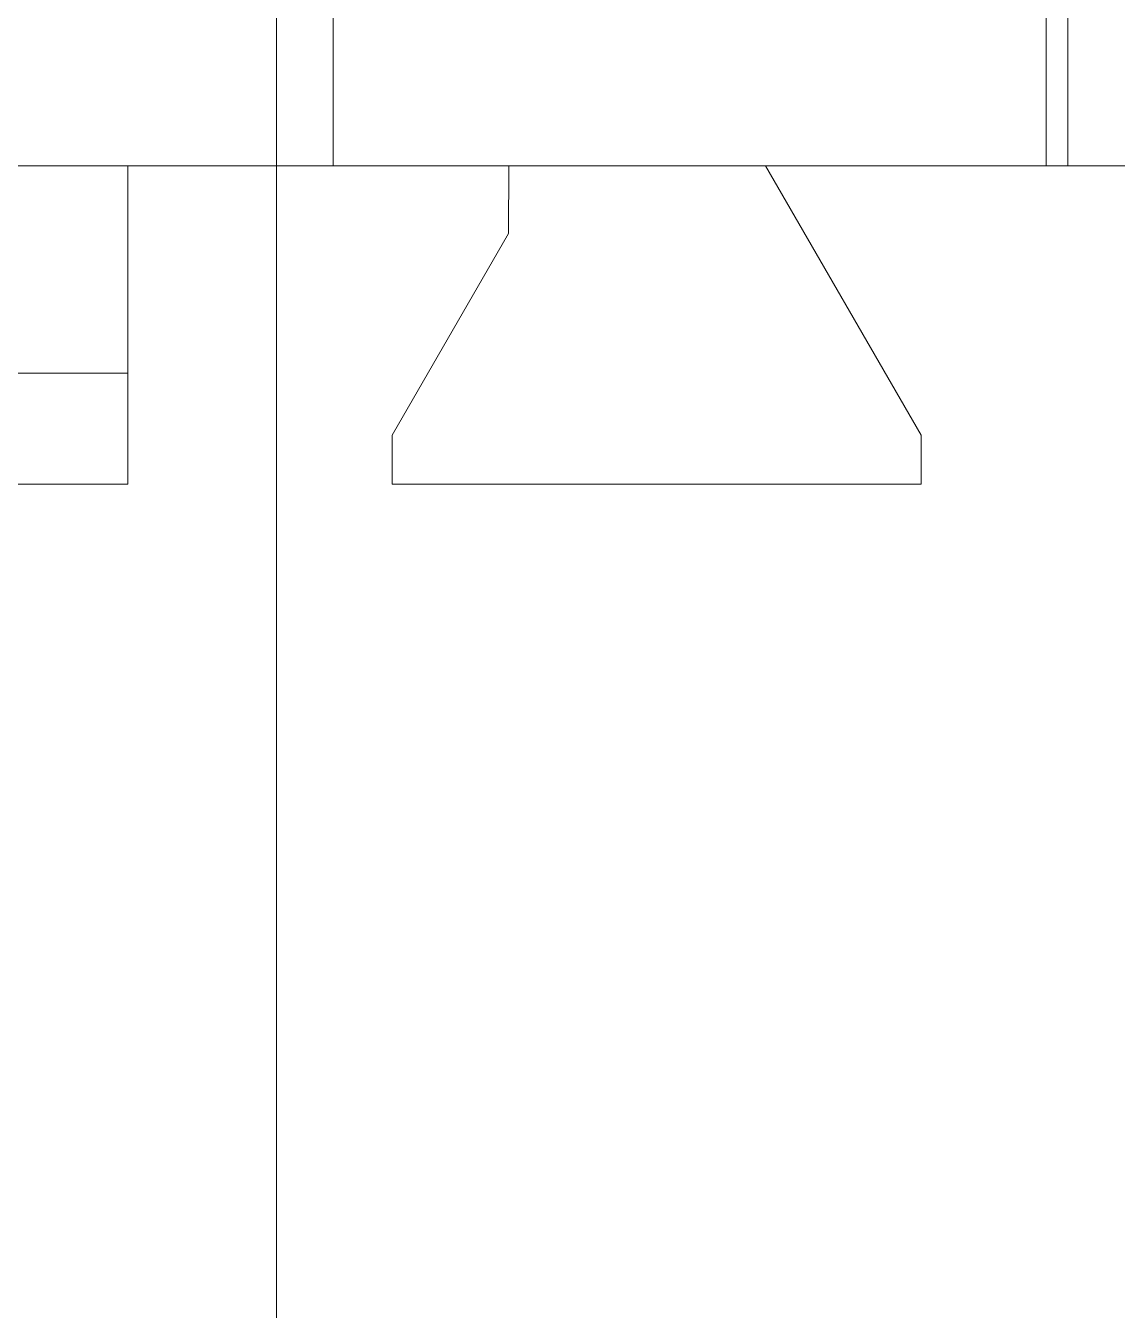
# Model space of a CAD drawing. Header units: millimetres. Extents: x 37984 to 70752, y 14140 to 37584.
# Drawn here: x 45409.53 to 45416.51, y 31067.57 to 31075.79 of the extents above; entities that cross this region are included whole.
import ezdxf

# ---------------------------------------------------------------- set-up
doc = ezdxf.new("R2010")
doc.units = ezdxf.units.MM
doc.layers.add('000-PI-Oprema', color=30, linetype='Continuous', lineweight=5)

# ---------------------------------------------------------------- blocks, each defined once
blk = doc.blocks.new('TE-18-2 - 48290501')
at = {"layer": '000-PI-Oprema'}
for p, q in [((47001.6641, 28625.1127), (47001.6641, 28609.6596)), ((47000.9244, 28611.6953), (46997.5394, 28611.6953)), ((46997.5394, 28611.6953), (46997.5394, 28611.3822)), ((46997.5394, 28611.6953), (46997.5394, 28611.6953)), ((47000.9244, 28611.3822), (47000.9244, 28611.6953)), ((47000.9244, 28611.6953), (47000.9244, 28611.6953)), ((47002.6141, 28611.6953), (47002.6141, 28609.6596)), ((47002.6141, 28611.6953), (47002.6141, 28611.6953)), ((47006.1641, 28611.6953), (47002.6141, 28611.6953)), ((46997.5394, 28611.3822), (46998.534, 28609.6596)), ((46997.5394, 28611.3822), (46997.5394, 28611.3822)), ((47000.1793, 28610.0916), (47000.9244, 28611.3822)), ((47000.9244, 28611.3822), (47000.9244, 28611.3822)), ((47002.6141, 28610.9856), (47002.6141, 28610.9856)), ((47003.4641, 28610.9856), (47002.6141, 28610.9856)), ((47000.1771, 28609.6596), (47000.1793, 28610.0916)), ((47000.1793, 28610.0916), (47000.1793, 28610.0916)), ((46994.7514, 28609.6596), (46996.6006, 28609.6596)), ((46996.6006, 28609.6596), (46996.7385, 28609.6596)), ((46996.6006, 28595.4553), (46996.6006, 28609.6596)), ((46996.7385, 28609.6596), (47005.8641, 28609.6596)), ((46996.7385, 28595.4553), (46996.7385, 28609.6596)), ((46998.534, 28609.6596), (46998.534, 28609.6596)), ((47000.1771, 28609.6596), (47000.1771, 28609.6596)), ((47001.3004, 28609.6596), (47001.3004, 28609.6596)), ((47001.3004, 28595.4553), (47001.3004, 28609.6596)), ((47001.6641, 28609.6596), (47001.6641, 28595.4553)), ((47002.6141, 28609.6596), (47002.6141, 28609.6596))]:
    blk.add_line(p, q, dxfattribs=at)

msp = doc.modelspace()

# ---------------------------------------------------------------- block references
at = {"layer": '000-PI-Oprema', "rotation": 180}
msp.add_blockref('TE-18-2 - 48290501', (92412.7984, 59684.5567), dxfattribs=at)

doc.saveas('drawing.dxf')
